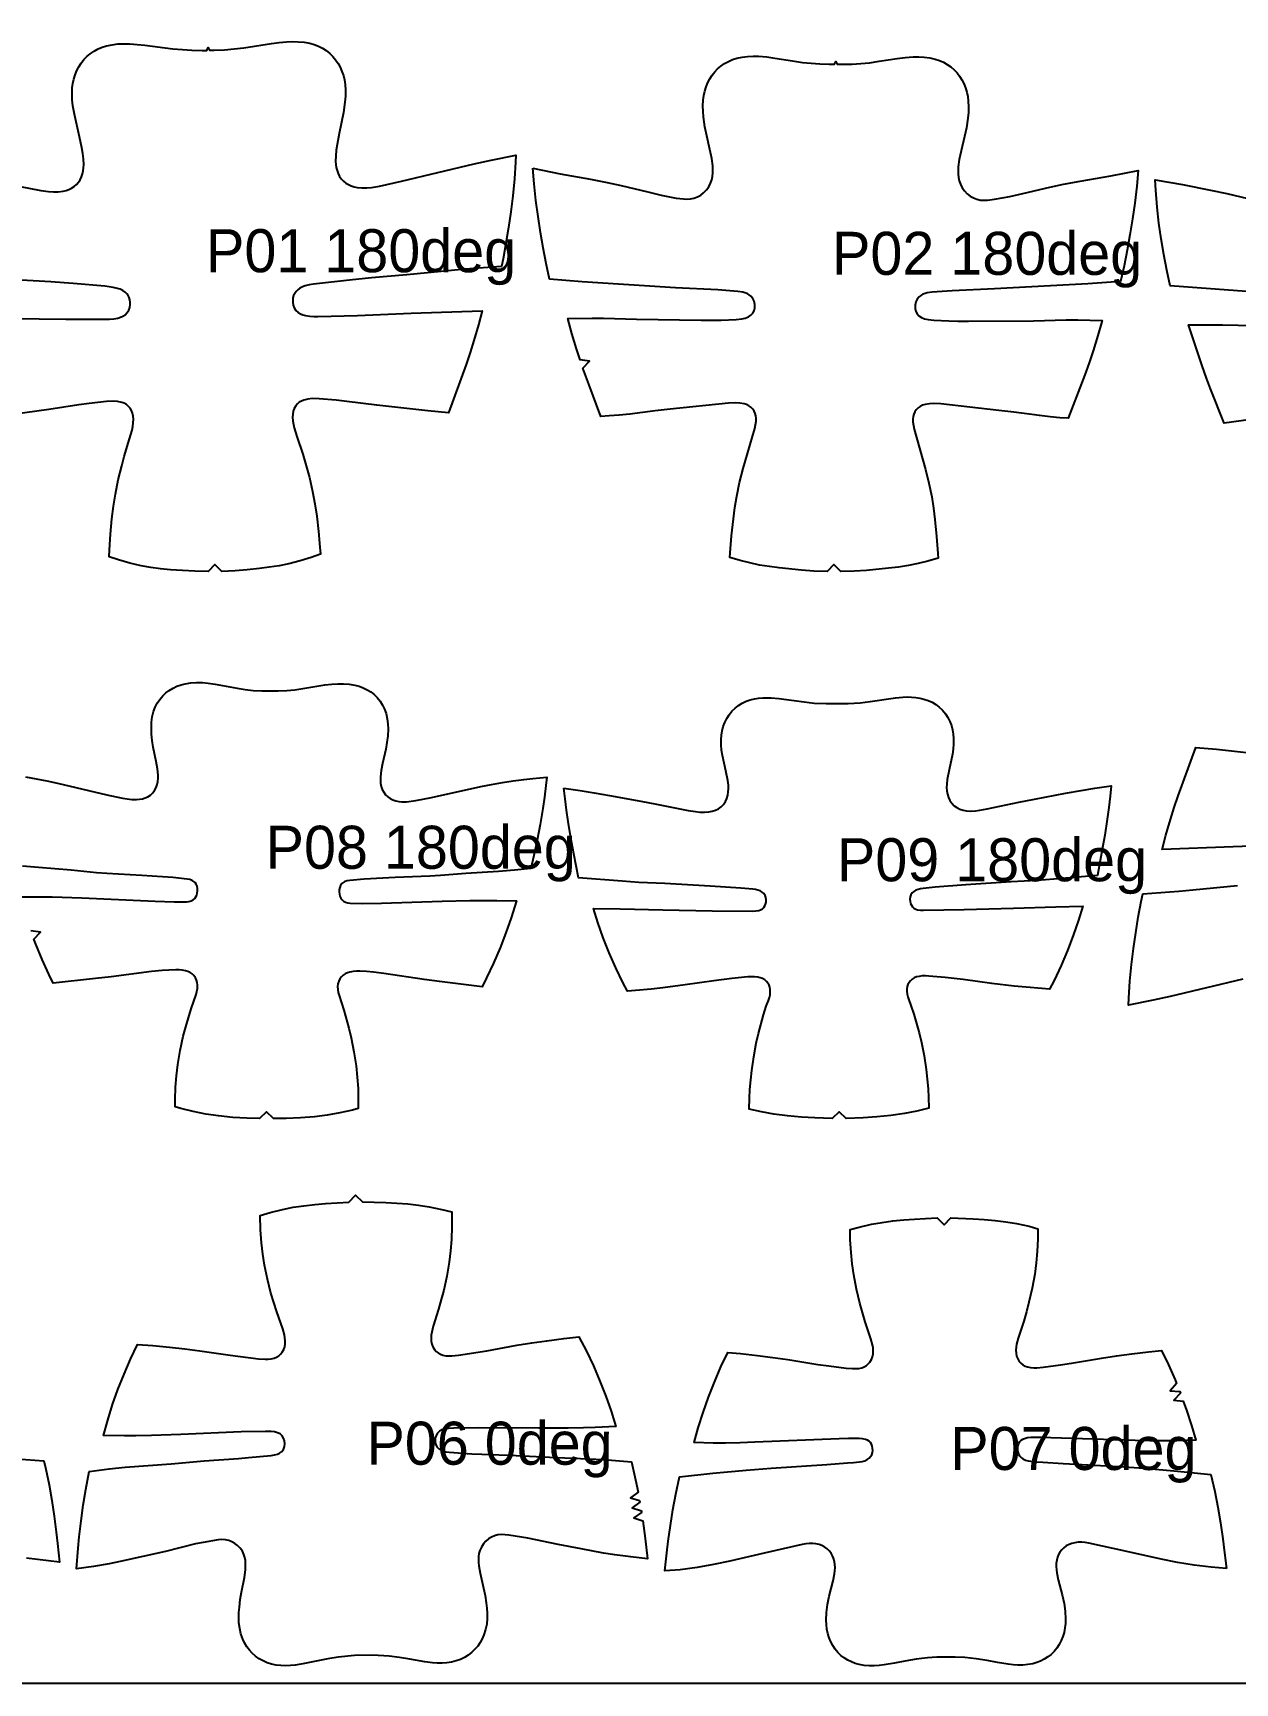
# Model space of a CAD drawing. Header units: millimetres. Extents: x 0 to 2000, y 0 to 1032.
# Drawn here: x 885.1 to 1234.6, y 0 to 479.6 of the extents above; entities that cross this region are included whole.
import ezdxf

# ---------------------------------------------------------------- set-up
doc = ezdxf.new("R2010")
doc.units = ezdxf.units.MM
for name, color, linetype in [('ANNOTATION', 3, 'Continuous'), ('LEATHER', 1, 'Continuous'), ('PIECES', 5, 'Continuous')]:
    doc.layers.add(name, color=color, linetype=linetype)

msp = doc.modelspace()

# ---------------------------------------------------------------- linework, layer by layer
at = {"layer": 'LEATHER'}
msp.add_lwpolyline([(0, 0), (2000, 0), (2000, 1000), (0, 1000)], close=True, dxfattribs=at)
at = {"layer": 'PIECES'}
for points in [[(880.89, 435.13), (887.33, 433.85), (889.63, 433.52), (891.04, 433.41), (892.44, 433.43), (893.83, 433.61), (894.7, 433.83), (895.55, 434.13), (896.34, 434.52), (897.09, 434.99), (897.76, 435.56), (898.35, 436.22), (898.85, 436.98), (899.24, 437.79), (899.53, 438.65), (899.72, 439.54), (899.83, 440.45), (899.88, 441.37), (899.81, 442.99), (899.6, 444.61), (899.31, 446.21), (898.61, 449.39), (897.22, 455.5), (896.71, 458.45), (896.52, 460.18), (896.45, 461.92), (896.53, 463.65), (896.7, 464.95), (896.98, 466.22), (897.36, 467.47), (897.85, 468.68), (898.44, 469.81), (899.12, 470.88), (899.91, 471.87), (900.79, 472.78), (901.76, 473.6), (902.85, 474.34), (904.01, 474.97), (905.22, 475.48), (906.48, 475.87), (908.14, 476.22), (909.81, 476.42), (911.51, 476.48), (913.21, 476.44), (915.42, 476.29), (917.63, 476.05), (925.73, 475.04), (928.52, 474.77), (931.31, 474.6), (934.3, 474.54), (935.66, 474.57), (936.05, 475.37), (936.46, 474.58), (937.82, 474.58), (940.8, 474.72), (943.59, 474.97), (946.37, 475.31), (954.44, 476.52), (956.64, 476.82), (958.85, 477.03), (960.55, 477.11), (962.24, 477.09), (963.93, 476.94), (965.59, 476.64), (966.86, 476.27), (968.09, 475.79), (969.26, 475.2), (970.37, 474.49), (971.36, 473.69), (972.26, 472.81), (973.07, 471.83), (973.79, 470.78), (974.4, 469.67), (974.93, 468.47), (975.34, 467.24), (975.65, 465.97), (975.86, 464.68), (975.98, 462.95), (975.95, 461.21), (975.81, 459.48), (975.38, 456.51), (974.14, 450.37), (973.53, 447.17), (973.27, 445.56), (973.11, 443.94), (973.08, 442.31), (973.15, 441.4), (973.29, 440.49), (973.5, 439.6), (973.81, 438.75), (974.22, 437.95), (974.74, 437.21), (975.35, 436.56), (976.04, 436.01), (976.79, 435.56), (977.6, 435.19), (978.45, 434.91), (979.33, 434.72), (980.72, 434.57), (982.13, 434.59), (983.53, 434.73), (985.82, 435.12), (992.23, 436.57), (1013.39, 441.57), (1018.26, 442.64), (1025.47, 444.13), (1025.41, 442.08), (1025.09, 437.18), (1024.63, 432.3), (1024.05, 427.68), (1023.36, 423.07), (1022.6, 418.53), (1021.78, 414.01), (1021.33, 411.74), (1010.79, 410.95), (1006.79, 410.59), (993.77, 409.32), (983.56, 408.45), (977.13, 407.8), (966.68, 406.64), (965.44, 406.41), (964.22, 406.09), (963.45, 405.79), (962.72, 405.42), (962.06, 404.94), (961.58, 404.47), (961.18, 403.92), (960.88, 403.32), (960.69, 402.67), (960.61, 402), (960.63, 401.33), (960.78, 400.49), (961.08, 399.69), (961.56, 398.97), (962.19, 398.37), (962.86, 397.96), (963.59, 397.66), (964.36, 397.45), (965.55, 397.27), (966.74, 397.2), (967.94, 397.19), (979.44, 397.5), (995.01, 398.13), (1015.69, 398.88), (1014.59, 394.74), (1013.27, 390.21), (1012.17, 386.71), (1011, 383.23), (1005.87, 369.22), (999.85, 369.75), (985.08, 371.39), (976.32, 372.51), (973.29, 372.85), (968.27, 373.31), (966.27, 373.33), (965.04, 373.22), (963.85, 372.93), (963.16, 372.64), (962.53, 372.26), (961.97, 371.79), (961.48, 371.24), (961.05, 370.49), (960.77, 369.68), (960.62, 368.82), (960.58, 367.95), (960.65, 366.9), (960.82, 365.85), (961.06, 364.82), (961.82, 362.32), (963.52, 357.16), (964.34, 354.46), (965.45, 350.42), (966.4, 346.34), (967.06, 342.79), (967.59, 339.21), (968.14, 334.69), (968.54, 330.15), (968.65, 328.15), (965.97, 327.16), (962.74, 326.14), (959.47, 325.31), (956.65, 324.75), (953.81, 324.31), (950.96, 323.95), (947.41, 323.58), (943.85, 323.31), (940.02, 323.13), (937.99, 325.1), (936.02, 323.08), (932.18, 323.16), (928.61, 323.34), (925.05, 323.61), (922.19, 323.9), (919.34, 324.27), (916.51, 324.75), (913.21, 325.5), (909.96, 326.43), (907.26, 327.36), (907.32, 329.36), (907.6, 333.91), (908.03, 338.44), (908.47, 342.03), (909.04, 345.6), (909.88, 349.7), (910.89, 353.77), (911.63, 356.49), (913.2, 361.69), (913.89, 364.21), (914.11, 365.25), (914.25, 366.3), (914.3, 367.35), (914.23, 368.22), (914.06, 369.07), (913.76, 369.88), (913.31, 370.61), (912.81, 371.16), (912.24, 371.61), (911.59, 371.97), (910.9, 372.24), (909.7, 372.5), (908.47, 372.59), (906.47, 372.51), (901.46, 371.92), (898.45, 371.5), (889.72, 370.16), (874.99, 368.14)], [(1237.95, 404.49), (1215.73, 406.13), (1214.72, 410.71), (1213.86, 415.23), (1213.11, 419.77), (1212.47, 424.37), (1211.95, 428.98), (1211.53, 433.94), (1211.37, 436.96), (1211.37, 436.96), (1219.28, 435.55), (1227.47, 433.96), (1232.2, 432.95), (1244.82, 429.98)], [(879.1, 396.63), (894.68, 396.4), (906.18, 396.39), (907.38, 396.43), (908.58, 396.54), (909.75, 396.75), (910.52, 396.97), (911.24, 397.29), (911.91, 397.72), (912.52, 398.34), (912.98, 399.07), (913.26, 399.87), (913.39, 400.72), (913.39, 401.39), (913.29, 402.06), (913.08, 402.7), (912.77, 403.3), (912.36, 403.83), (911.87, 404.3), (911.19, 404.75), (910.45, 405.11), (909.67, 405.38), (908.45, 405.68), (907.2, 405.87), (905.95, 406), (896.73, 406.76), (890.28, 407.24), (880.05, 407.85)], [(1241.98, 367.67), (1231.46, 366.23), (1227.45, 376.14), (1226.25, 379.27), (1225.03, 382.82), (1221.07, 394.77), (1225.91, 394.82), (1230.9, 394.79), (1244.62, 394.5)], [(882.93, 263.37), (886.03, 262.84), (889.14, 262.25), (892.24, 261.58), (906.52, 258.2), (911.08, 257.21), (912.44, 256.97), (913.82, 256.81), (915.2, 256.79), (916.07, 256.86), (916.92, 257.02), (917.74, 257.28), (918.51, 257.63), (919.23, 258.11), (919.9, 258.74), (920.45, 259.47), (920.89, 260.28), (921.21, 261.15), (921.41, 262.05), (921.5, 262.97), (921.5, 263.9), (921.32, 265.76), (920.95, 267.86), (920.08, 272.02), (919.77, 273.93), (919.57, 275.85), (919.51, 277.77), (919.58, 279.32), (919.78, 280.85), (920.15, 282.35), (920.61, 283.61), (921.21, 284.8), (921.94, 285.92), (922.81, 286.94), (923.73, 287.8), (924.73, 288.54), (925.81, 289.18), (926.94, 289.71), (928.13, 290.13), (929.35, 290.45), (931, 290.72), (932.67, 290.83), (934.35, 290.8), (936.03, 290.67), (938.1, 290.38), (944.5, 289.19), (946.79, 288.81), (949.1, 288.54), (951.66, 288.41), (954, 288.43), (956.35, 288.37), (958.91, 288.46), (961.22, 288.69), (963.52, 289.03), (969.93, 290.12), (972.01, 290.37), (973.69, 290.48), (975.37, 290.48), (977.04, 290.34), (978.69, 290.05), (979.91, 289.71), (981.08, 289.27), (982.21, 288.72), (983.28, 288.07), (984.27, 287.31), (985.17, 286.43), (986.02, 285.4), (986.73, 284.27), (987.31, 283.06), (987.76, 281.8), (988.1, 280.29), (988.28, 278.76), (988.32, 277.21), (988.23, 275.29), (988, 273.37), (987.66, 271.47), (986.72, 267.32), (986.31, 265.23), (986.1, 263.37), (986.09, 262.45), (986.17, 261.53), (986.35, 260.62), (986.65, 259.74), (987.08, 258.93), (987.62, 258.19), (988.28, 257.55), (988.99, 257.06), (989.76, 256.69), (990.58, 256.42), (991.42, 256.25), (992.29, 256.16), (993.67, 256.16), (995.05, 256.3), (996.42, 256.52), (1000.99, 257.43), (1015.32, 260.58), (1018.43, 261.19), (1021.56, 261.74), (1024.66, 262.22), (1027.77, 262.63), (1030.44, 262.93), (1034.45, 263.29), (1034.2, 260.84), (1033.8, 257.51), (1033.33, 254.19), (1032.55, 249.59), (1031.67, 245), (1030.74, 240.55), (1029.88, 236.72), (1025.12, 236.29), (1020.48, 235.92), (1010.99, 235.29), (1003.62, 234.71), (1000.52, 234.54), (990.4, 234.15), (981.36, 233.68), (977.19, 233.3), (976.45, 233.17), (975.75, 232.93), (974.89, 232.35), (974.52, 231.84), (974.27, 231.27), (974.12, 230.6), (974.09, 229.93), (974.17, 229.25), (974.33, 228.69), (974.56, 228.17), (974.89, 227.7), (975.37, 227.28), (975.94, 226.98), (976.59, 226.79), (977.27, 226.7), (980.88, 226.61), (986.38, 226.69), (1004.05, 227.27), (1012.06, 227.44), (1019.96, 227.46), (1025.67, 227.34), (1024.15, 222.44), (1022.59, 218.01), (1020.89, 213.65), (1019.01, 209.27), (1016.98, 204.96), (1015.66, 202.4), (1003.33, 203.93), (998.82, 204.53), (987.11, 206.22), (984.07, 206.59), (982.09, 206.78), (980.1, 206.87), (979.13, 206.87), (978.17, 206.8), (977.23, 206.63), (976.54, 206.43), (975.9, 206.14), (975.3, 205.76), (974.78, 205.29), (974.31, 204.67), (973.98, 203.99), (973.76, 203.25), (973.66, 202.48), (973.69, 201.58), (973.84, 200.7), (974.07, 199.82), (975.46, 195.59), (976.92, 190.33), (977.59, 187.57), (978.42, 183.48), (979.04, 179.35), (979.39, 176.08), (979.6, 172.79), (979.68, 169.05), (979.64, 167), (977.96, 166.55), (974.35, 165.75), (970.67, 165.1), (966.96, 164.61), (962.83, 164.25), (958.69, 164.06), (954.99, 164.04), (953.01, 166.05), (950.99, 164.07), (947.29, 164.15), (943.16, 164.41), (939.04, 164.83), (935.34, 165.39), (931.66, 166.1), (928.07, 166.96), (926.4, 167.43), (926.39, 169.48), (926.53, 173.22), (926.79, 176.5), (927.19, 179.77), (927.89, 183.89), (928.78, 187.97), (929.49, 190.72), (931.04, 195.96), (932.5, 200.16), (932.75, 201.03), (932.91, 201.91), (932.95, 202.81), (932.86, 203.58), (932.66, 204.32), (932.33, 205.01), (931.88, 205.63), (931.36, 206.12), (930.77, 206.5), (930.13, 206.8), (929.45, 207.02), (928.51, 207.2), (927.55, 207.29), (926.58, 207.31), (924.6, 207.24), (922.61, 207.09), (919.56, 206.77), (907.83, 205.27), (903.31, 204.74), (890.96, 203.41), (889.68, 206), (887.72, 210.34), (885.91, 214.74), (885.35, 216.25), (887.26, 218.29), (884.48, 218.6)], [(1249.63, 243.65), (1234.06, 243.02), (1213.38, 242.27), (1214.48, 246.41), (1215.8, 250.95), (1216.9, 254.45), (1218.07, 257.92), (1223.2, 271.93), (1229.22, 271.4), (1243.99, 269.76)], [(881.36, 228.52), (887.07, 228.54), (890.64, 228.5), (899.29, 228.25), (920.63, 227.23), (926.13, 227.06), (929.74, 227.09), (930.42, 227.17), (931.07, 227.34), (931.64, 227.63), (932.13, 228.05), (932.47, 228.51), (932.71, 229.03), (932.87, 229.58), (932.97, 230.26), (932.95, 230.94), (932.81, 231.61), (932.57, 232.19), (932.21, 232.69), (931.36, 233.29), (930.66, 233.54), (929.92, 233.68), (925.76, 234.13), (916.73, 234.75), (906.61, 235.31), (903.52, 235.52), (896.16, 236.23), (886.68, 237.01), (882.05, 237.45)], [(1236.84, 204.59), (1215.68, 199.58), (1210.81, 198.51), (1203.59, 197.02), (1203.66, 199.07), (1203.97, 203.97), (1204.44, 208.85), (1205.02, 213.47), (1205.71, 218.08), (1206.46, 222.62), (1207.29, 227.14), (1207.74, 229.41), (1218.28, 230.2), (1222.27, 230.56), (1235.29, 231.84)], [(877.78, 65.34), (888.28, 64.54), (888.85, 62.11), (889.78, 57.61), (890.58, 53.08), (891.28, 48.49), (891.87, 43.88), (892.25, 40.55), (892.77, 35.11), (892.77, 35.11), (883.23, 36.33)]]:
    msp.add_lwpolyline(points, dxfattribs=at)
for points in [[(1030.47, 440.29), (1038.4, 438.71), (1047.22, 437.1), (1052.08, 436.18), (1056.09, 435.29), (1063.89, 433.4), (1067.71, 432.51), (1072.14, 431.65), (1074.18, 431.37), (1075.2, 431.33), (1076.22, 431.4), (1077.27, 431.63), (1078.28, 432), (1079.22, 432.52), (1080.08, 433.17), (1080.88, 433.99), (1081.55, 434.91), (1082.07, 435.92), (1082.42, 436.9), (1082.65, 437.9), (1082.77, 438.93), (1082.8, 439.97), (1082.75, 441.02), (1082.47, 443.11), (1080.47, 452.36), (1080.03, 455.2), (1079.9, 456.83), (1079.87, 458.47), (1079.96, 460.1), (1080.14, 461.41), (1080.42, 462.7), (1080.81, 463.96), (1081.31, 465.19), (1081.88, 466.29), (1082.54, 467.33), (1083.3, 468.31), (1084.15, 469.2), (1085.09, 470.01), (1086.15, 470.75), (1087.28, 471.37), (1088.46, 471.88), (1089.7, 472.28), (1091.26, 472.62), (1092.85, 472.81), (1094.46, 472.88), (1096.07, 472.84), (1098.42, 472.64), (1100.75, 472.33), (1105.95, 471.48), (1108.83, 471.07), (1111.33, 470.8), (1113.85, 470.63), (1116.6, 470.53), (1118.14, 470.54), (1118.54, 471.34), (1118.94, 470.53), (1120.48, 470.52), (1123.23, 470.59), (1125.75, 470.74), (1128.26, 470.99), (1131.14, 471.38), (1136.34, 472.19), (1138.68, 472.48), (1141.03, 472.66), (1142.64, 472.69), (1144.24, 472.61), (1145.83, 472.41), (1147.4, 472.05), (1148.63, 471.64), (1149.81, 471.13), (1150.93, 470.49), (1151.99, 469.75), (1152.92, 468.93), (1153.76, 468.03), (1154.51, 467.05), (1155.17, 466), (1155.73, 464.89), (1156.22, 463.67), (1156.59, 462.4), (1156.87, 461.11), (1157.04, 459.79), (1157.12, 458.16), (1157.07, 456.53), (1156.92, 454.9), (1156.47, 452.06), (1154.4, 442.83), (1154.1, 440.74), (1154.04, 439.69), (1154.06, 438.65), (1154.18, 437.62), (1154.4, 436.61), (1154.73, 435.63), (1155.25, 434.62), (1155.91, 433.69), (1156.71, 432.87), (1157.56, 432.21), (1158.5, 431.69), (1159.5, 431.3), (1160.56, 431.07), (1161.57, 430.99), (1162.59, 431.02), (1164.63, 431.28), (1169.07, 432.12), (1172.9, 432.97), (1180.71, 434.79), (1184.73, 435.66), (1189.6, 436.54), (1198.43, 438.08), (1206.37, 439.6), (1206, 435.07), (1205.46, 430.19), (1204.8, 425.58), (1204.03, 420.99), (1203.2, 416.46), (1202.3, 411.95), (1201.31, 407.39), (1191.81, 406.75), (1164.68, 405.21), (1152.31, 404.65), (1146.5, 404.29), (1145.1, 404.08), (1144.45, 403.9), (1143.83, 403.66), (1143.25, 403.34), (1142.73, 402.93), (1142.17, 402.24), (1141.79, 401.44), (1141.58, 400.49), (1141.59, 399.51), (1141.77, 398.7), (1142.13, 397.96), (1142.69, 397.36), (1143.39, 396.9), (1144.34, 396.53), (1145.35, 396.31), (1147, 396.12), (1151.33, 395.91), (1154, 395.84), (1157.09, 395.83), (1175.95, 395.99), (1185.53, 396.2), (1188.87, 396.2), (1195.94, 396.06), (1194.71, 391.7), (1193.32, 387.18), (1192.17, 383.7), (1190.94, 380.24), (1186.11, 367.65), (1183.68, 367.78), (1180.79, 368.03), (1177.69, 368.4), (1170.26, 369.39), (1165.92, 369.92), (1149.02, 371.79), (1146.99, 371.89), (1145.72, 371.84), (1144.46, 371.62), (1143.74, 371.39), (1143.06, 371.06), (1142.45, 370.64), (1141.92, 370.11), (1141.51, 369.5), (1141.22, 368.82), (1141.03, 368.11), (1140.95, 367.36), (1140.95, 366.61), (1141.07, 365.51), (1141.31, 364.44), (1144.58, 352.77), (1145.58, 348.78), (1146.4, 344.76), (1146.91, 341.47), (1147.31, 338.17), (1147.81, 333.23), (1148.18, 328.28), (1148.24, 326.97), (1145.24, 326.07), (1142.44, 325.37), (1139.61, 324.8), (1136.74, 324.35), (1133.86, 324.01), (1127.4, 323.4), (1123.83, 323.17), (1119.96, 323.08), (1117.97, 325.08), (1115.96, 323.09), (1112.09, 323.22), (1108.52, 323.48), (1102.07, 324.13), (1099.19, 324.5), (1096.32, 324.97), (1093.5, 325.57), (1090.7, 326.29), (1087.71, 327.2), (1087.78, 328.52), (1088.19, 333.47), (1088.73, 338.4), (1089.16, 341.7), (1089.69, 344.98), (1090.54, 349), (1091.57, 352.98), (1094.94, 364.62), (1095.18, 365.7), (1095.32, 366.79), (1095.32, 367.54), (1095.24, 368.29), (1095.06, 369.01), (1094.78, 369.68), (1094.37, 370.3), (1093.84, 370.83), (1093.23, 371.26), (1092.56, 371.59), (1091.84, 371.83), (1090.59, 372.06), (1089.31, 372.11), (1087.28, 372.03), (1070.37, 370.3), (1066.03, 369.8), (1058.59, 368.86), (1055.48, 368.52), (1052.59, 368.3), (1050.16, 368.18), (1046.66, 377.51), (1044.95, 382.21), (1046.91, 384.2), (1044.14, 384.58), (1043.11, 387.78), (1041.75, 392.31), (1040.56, 396.67), (1047.63, 396.76), (1050.96, 396.73), (1060.54, 396.45), (1079.4, 396.13), (1082.49, 396.12), (1085.17, 396.17), (1089.5, 396.35), (1091.14, 396.53), (1092.16, 396.74), (1093.12, 397.1), (1093.81, 397.55), (1094.38, 398.15), (1094.74, 398.89), (1094.93, 399.69), (1094.95, 400.67), (1094.75, 401.63), (1094.37, 402.43), (1093.82, 403.13), (1093.3, 403.54), (1092.73, 403.86), (1092.1, 404.11), (1091.46, 404.29), (1090.06, 404.51), (1084.25, 404.92), (1071.88, 405.57), (1044.77, 407.33), (1035.28, 408.05), (1034.32, 412.61), (1033.46, 417.13), (1032.67, 421.66), (1031.93, 426.26), (1031.31, 430.88), (1030.8, 435.76), (1030.47, 440.29)], [(1039.45, 260.06), (1044.23, 259.38), (1048.22, 258.76), (1052.74, 258), (1061.81, 256.36), (1066.37, 255.49), (1075.58, 253.64), (1077.72, 253.29), (1079.02, 253.14), (1080.33, 253.09), (1081.63, 253.19), (1082.59, 253.38), (1083.52, 253.68), (1084.38, 254.12), (1085.17, 254.69), (1085.85, 255.4), (1086.4, 256.22), (1086.82, 257.12), (1087.1, 258.04), (1087.26, 259), (1087.32, 259.96), (1087.29, 260.93), (1087.1, 262.34), (1086.49, 265.11), (1085.55, 269.64), (1085.32, 271.17), (1085.17, 272.7), (1085.15, 274.24), (1085.24, 275.52), (1085.44, 276.78), (1085.76, 278.02), (1086.2, 279.22), (1086.78, 280.37), (1087.48, 281.45), (1088.29, 282.45), (1089.22, 283.35), (1090.22, 284.13), (1091.3, 284.8), (1092.44, 285.35), (1093.64, 285.78), (1094.84, 286.08), (1096.05, 286.28), (1097.28, 286.38), (1098.52, 286.41), (1099.75, 286.38), (1101.97, 286.19), (1109.28, 285.16), (1112.18, 284.85), (1115.7, 284.67), (1122.11, 284.7), (1125.62, 284.91), (1128.53, 285.26), (1135.82, 286.36), (1138.04, 286.56), (1139.27, 286.61), (1140.51, 286.59), (1141.74, 286.5), (1142.95, 286.31), (1144.15, 286.02), (1145.35, 285.6), (1146.5, 285.06), (1147.59, 284.41), (1148.6, 283.64), (1149.53, 282.74), (1150.36, 281.75), (1151.07, 280.68), (1151.65, 279.53), (1152.11, 278.34), (1152.44, 277.1), (1152.66, 275.84), (1152.76, 274.57), (1152.74, 273.03), (1152.61, 271.49), (1152.4, 269.96), (1151.5, 265.42), (1150.92, 262.65), (1150.75, 261.24), (1150.72, 260.27), (1150.79, 259.3), (1150.96, 258.35), (1151.25, 257.43), (1151.67, 256.53), (1152.23, 255.72), (1152.92, 255.01), (1153.71, 254.45), (1154.59, 254.02), (1155.51, 253.73), (1156.48, 253.54), (1157.78, 253.46), (1159.08, 253.53), (1160.38, 253.68), (1162.52, 254.06), (1171.71, 256), (1176.26, 256.91), (1185.32, 258.64), (1189.83, 259.44), (1193.82, 260.1), (1198.59, 260.82), (1198.29, 257.79), (1197.9, 254.46), (1197.45, 251.13), (1196.71, 246.44), (1195.89, 241.76), (1194.6, 234.74), (1181.92, 233.64), (1177.03, 233.28), (1169.5, 232.85), (1156.29, 231.99), (1147.42, 231.32), (1143.91, 230.95), (1143.18, 230.84), (1142.47, 230.68), (1141.79, 230.43), (1141.21, 230.1), (1140.71, 229.67), (1140.34, 229.12), (1140.13, 228.5), (1140.08, 227.84), (1140.14, 227.18), (1140.27, 226.6), (1140.48, 226.07), (1140.8, 225.59), (1141.23, 225.21), (1141.73, 224.94), (1142.28, 224.77), (1143.13, 224.64), (1143.99, 224.61), (1155.8, 224.84), (1170.18, 225.22), (1182.52, 225.62), (1190.35, 225.76), (1189.09, 221.7), (1187.55, 217.27), (1185.86, 212.9), (1183.99, 208.52), (1181.96, 204.2), (1180.67, 201.67), (1178.37, 201.83), (1173.81, 202.22), (1170.35, 202.58), (1163.9, 203.35), (1155.52, 204.48), (1150.3, 205.05), (1145.59, 205.49), (1144.62, 205.53), (1143.66, 205.51), (1142.71, 205.4), (1142.01, 205.22), (1141.34, 204.96), (1140.73, 204.6), (1140.19, 204.13), (1139.79, 203.62), (1139.49, 203.05), (1139.29, 202.43), (1139.18, 201.79), (1139.15, 201.13), (1139.24, 200.26), (1139.44, 199.42), (1139.71, 198.58), (1140.35, 196.93), (1141.21, 194.39), (1142.71, 189), (1143.4, 186.17), (1144.16, 182.26), (1144.74, 178.32), (1145.06, 175.54), (1145.32, 172.75), (1145.48, 170.2), (1145.59, 167.06), (1142.02, 166.22), (1138.46, 165.55), (1134.47, 165), (1130.45, 164.6), (1126.5, 164.31), (1121.48, 164.06), (1119.47, 166.05), (1117.48, 164.04), (1112.46, 164.24), (1108.5, 164.5), (1104.49, 164.86), (1100.49, 165.37), (1096.92, 166), (1093.35, 166.8), (1093.43, 169.95), (1093.56, 172.5), (1093.79, 175.29), (1094.09, 178.08), (1094.63, 182.02), (1095.35, 185.94), (1096.02, 188.78), (1097.47, 194.18), (1098.3, 196.73), (1098.92, 198.39), (1099.19, 199.22), (1099.38, 200.07), (1099.46, 200.94), (1099.42, 201.6), (1099.31, 202.24), (1099.1, 202.86), (1098.79, 203.42), (1098.39, 203.93), (1097.84, 204.4), (1097.23, 204.75), (1096.56, 205.01), (1095.86, 205.17), (1094.91, 205.28), (1093.94, 205.29), (1092.98, 205.24), (1088.27, 204.76), (1083.06, 204.14), (1074.69, 202.93), (1068.25, 202.09), (1064.79, 201.7), (1060.23, 201.26), (1057.94, 201.08), (1056.62, 203.6), (1054.55, 207.89), (1052.64, 212.26), (1050.91, 216.61), (1049.32, 221.03), (1048.02, 225.08), (1055.85, 225.01), (1068.2, 224.73), (1082.58, 224.49), (1094.39, 224.37), (1095.25, 224.41), (1096.1, 224.54), (1096.65, 224.73), (1097.15, 225), (1097.57, 225.38), (1097.89, 225.86), (1098.1, 226.4), (1098.22, 226.98), (1098.27, 227.64), (1098.21, 228.3), (1098, 228.92), (1097.62, 229.46), (1097.12, 229.89), (1096.54, 230.22), (1095.85, 230.46), (1095.14, 230.61), (1094.41, 230.72), (1090.9, 231.05), (1082.02, 231.63), (1068.8, 232.36), (1061.27, 232.73), (1056.38, 233.04), (1043.69, 234.02), (1042.33, 241.03), (1041.47, 245.7), (1040.68, 250.38), (1040.2, 253.7), (1039.78, 257.03), (1039.45, 260.06)], [(976.95, 139.81), (978.91, 141.84), (980.94, 139.88), (987.72, 139.68), (990.88, 139.51), (994.04, 139.26), (997.19, 138.91), (1000.32, 138.42), (1003.93, 137.67), (1006.86, 136.91), (1006.9, 132.67), (1006.76, 128.92), (1006.5, 125.64), (1006.1, 122.37), (1005.4, 118.26), (1004.51, 114.18), (1003.81, 111.43), (1003.02, 108.7), (1001.47, 103.68), (1001.04, 101.97), (1000.91, 101.1), (1000.85, 100.23), (1000.9, 99.36), (1001.07, 98.5), (1001.37, 97.69), (1001.83, 96.94), (1002.33, 96.39), (1002.91, 95.93), (1003.56, 95.57), (1004.26, 95.31), (1005.11, 95.13), (1005.97, 95.06), (1006.84, 95.07), (1008.79, 95.25), (1017.02, 96.6), (1025.75, 98.18), (1030.13, 98.87), (1034.51, 99.5), (1039.42, 100.14), (1043.79, 100.65), (1045.99, 96.45), (1048.04, 92.15), (1049.94, 87.78), (1051.65, 83.41), (1053.21, 78.99), (1054.6, 74.52), (1048.53, 74.24), (1045.19, 74.14), (1040.71, 74.07), (1032.18, 74.07), (1014.62, 74.17), (1007.47, 74.09), (1005.89, 74.01), (1004.93, 73.88), (1004, 73.59), (1003.3, 73.19), (1002.73, 72.64), (1002.31, 71.94), (1002.07, 71.16), (1002, 70.32), (1002.13, 69.49), (1002.5, 68.69), (1003.08, 68.04), (1003.65, 67.66), (1004.27, 67.4), (1005.17, 67.19), (1006.08, 67.08), (1012.71, 66.63), (1015.61, 66.5), (1025.6, 66.16), (1035.28, 65.65), (1048.7, 65.08), (1053.29, 64.77), (1059.12, 64.24), (1060.32, 59.04), (1061.02, 55.51), (1058.78, 53.83), (1061.47, 53.05), (1061.55, 52.56), (1059.3, 50.91), (1061.97, 50.09), (1062.05, 49.6), (1059.76, 48), (1062.41, 47.13), (1063.12, 42.03), (1063.8, 36.13), (1058.87, 36.64), (1054.31, 37.25), (1051.01, 37.78), (1044.43, 38.96), (1037.81, 40.22), (1028.96, 42.1), (1023.43, 42.95), (1022.37, 43.08), (1021.32, 43.12), (1020.27, 43.03), (1019.31, 42.78), (1018.41, 42.39), (1017.56, 41.87), (1016.8, 41.24), (1016.05, 40.43), (1015.45, 39.53), (1015, 38.53), (1014.77, 37.67), (1014.65, 36.79), (1014.61, 35.9), (1014.65, 35), (1014.75, 34.1), (1015.13, 31.91), (1016.1, 27.61), (1016.54, 25.47), (1016.89, 23.32), (1017.06, 21.8), (1017.16, 20.27), (1017.15, 18.75), (1017, 17.12), (1016.7, 15.53), (1016.21, 13.98), (1015.71, 12.83), (1015.11, 11.75), (1014.4, 10.73), (1013.6, 9.79), (1012.7, 8.92), (1011.66, 8.12), (1010.55, 7.43), (1009.38, 6.86), (1008.15, 6.41), (1006.8, 6.08), (1005.42, 5.88), (1004.03, 5.79), (1002.64, 5.81), (1001.24, 5.91), (999.03, 6.18), (994.62, 6.96), (991.66, 7.43), (988.68, 7.8), (983.95, 8.11), (978.54, 8.02), (973.82, 7.54), (970.86, 7.07), (967.91, 6.49), (963.54, 5.56), (961.34, 5.21), (959.94, 5.06), (958.55, 5), (957.16, 5.04), (955.78, 5.19), (954.42, 5.47), (953.17, 5.88), (951.98, 6.41), (950.85, 7.06), (949.78, 7.82), (948.86, 8.66), (948.02, 9.57), (947.27, 10.56), (946.63, 11.63), (946.09, 12.75), (945.56, 14.29), (945.19, 15.87), (944.99, 17.49), (944.93, 19.01), (944.97, 20.54), (945.09, 22.07), (945.37, 24.23), (945.73, 26.38), (946.55, 30.71), (946.85, 32.92), (946.92, 33.82), (946.93, 34.72), (946.86, 35.61), (946.71, 36.48), (946.44, 37.33), (945.97, 38.31), (945.33, 39.2), (944.56, 39.98), (943.77, 40.59), (942.91, 41.08), (941.99, 41.43), (941.02, 41.64), (939.97, 41.7), (938.92, 41.62), (934.6, 40.85), (932.37, 40.41), (923.59, 38.22), (917.02, 36.74), (910.49, 35.32), (907.21, 34.68), (902.67, 33.91), (897.77, 33.23), (898.24, 39.15), (898.56, 42.49), (899.08, 47.1), (899.7, 51.71), (900.44, 56.25), (901.46, 61.49), (907.27, 62.22), (911.85, 62.69), (925.24, 63.73), (934.9, 64.58), (944.87, 65.26), (947.75, 65.5), (954.37, 66.17), (955.28, 66.32), (956.16, 66.56), (956.78, 66.84), (957.33, 67.24), (957.89, 67.91), (958.23, 68.72), (958.33, 69.56), (958.23, 70.39), (957.96, 71.17), (957.52, 71.85), (956.93, 72.38), (956.22, 72.76), (955.28, 73.01), (954.31, 73.11), (952.74, 73.14), (945.59, 72.97), (928.04, 72.26), (919.51, 71.96), (915.04, 71.87), (911.7, 71.85), (905.62, 71.92), (906.85, 76.43), (908.26, 80.91), (909.81, 85.33), (911.56, 89.77), (913.46, 94.13), (915.5, 98.42), (919.9, 98.06), (924.82, 97.59), (929.23, 97.11), (933.62, 96.57), (942.4, 95.3), (950.67, 94.24), (952.63, 94.12), (953.5, 94.14), (954.36, 94.24), (955.2, 94.45), (955.89, 94.74), (956.53, 95.12), (957.09, 95.6), (957.57, 96.17), (958, 96.93), (958.28, 97.75), (958.42, 98.62), (958.44, 99.49), (958.35, 100.36), (958.18, 101.22), (957.7, 102.92), (955.97, 107.88), (955.09, 110.58), (954.29, 113.3), (953.26, 117.35), (952.42, 121.43), (951.91, 124.69), (951.53, 127.96), (951.25, 131.69), (951.15, 135.93), (954.05, 136.8), (957.64, 137.68), (960.75, 138.27), (963.88, 138.74), (967.03, 139.09), (970.19, 139.37), (976.95, 139.81)], [(1232.07, 33.33), (1227.61, 33.66), (1222.68, 34.25), (1217.88, 35.05), (1213.1, 36.02), (1203.14, 38.26), (1192.09, 40.67), (1191.05, 40.83), (1190, 40.92), (1188.96, 40.9), (1188.04, 40.79), (1187.16, 40.58), (1186.31, 40.27), (1185.51, 39.84), (1184.78, 39.3), (1184.19, 38.71), (1183.69, 38.04), (1183.29, 37.32), (1182.97, 36.54), (1182.74, 35.66), (1182.62, 34.76), (1182.59, 33.85), (1182.63, 32.94), (1182.75, 32.03), (1183.17, 30.03), (1184.36, 25.58), (1184.89, 23.09), (1185.19, 20.85), (1185.29, 18.58), (1185.25, 17.28), (1185.11, 16), (1184.87, 14.72), (1184.51, 13.48), (1184.04, 12.31), (1183.47, 11.2), (1182.78, 10.15), (1181.99, 9.19), (1181.09, 8.3), (1180.14, 7.56), (1179.13, 6.91), (1178.06, 6.37), (1176.94, 5.93), (1175.78, 5.59), (1174.36, 5.33), (1172.92, 5.21), (1171.48, 5.2), (1170.03, 5.29), (1168.58, 5.45), (1165.56, 5.94), (1162.54, 6.5), (1159.27, 7.03), (1155.98, 7.39), (1153.23, 7.53), (1147.88, 7.5), (1145.13, 7.34), (1141.84, 6.95), (1138.58, 6.39), (1135.57, 5.8), (1132.54, 5.28), (1131.1, 5.11), (1129.65, 5.01), (1128.21, 5), (1126.77, 5.11), (1125.34, 5.36), (1124.18, 5.68), (1123.06, 6.11), (1121.98, 6.64), (1120.96, 7.28), (1120.01, 8.02), (1119.11, 8.89), (1118.3, 9.85), (1117.61, 10.89), (1117.02, 12), (1116.54, 13.16), (1116.17, 14.4), (1115.92, 15.67), (1115.77, 16.96), (1115.71, 18.26), (1115.79, 20.52), (1116.07, 22.77), (1116.58, 25.27), (1117.73, 29.72), (1118.13, 31.73), (1118.24, 32.64), (1118.28, 33.55), (1118.24, 34.46), (1118.1, 35.36), (1117.87, 36.24), (1117.54, 37.01), (1117.13, 37.73), (1116.62, 38.39), (1116.03, 38.98), (1115.29, 39.52), (1114.49, 39.93), (1113.64, 40.24), (1112.75, 40.44), (1111.84, 40.54), (1110.79, 40.55), (1109.75, 40.45), (1108.71, 40.28), (1097.68, 37.77), (1087.74, 35.43), (1082.98, 34.42), (1078.18, 33.57), (1073.26, 32.94), (1068.8, 32.56), (1069.35, 37.86), (1069.76, 41.19), (1070.4, 45.79), (1071.13, 50.37), (1071.98, 54.9), (1073.09, 59.92), (1082.71, 60.99), (1092.43, 61.88), (1099.72, 62.43), (1115.94, 63.48), (1121.91, 63.96), (1123.64, 64.07), (1125.36, 64.24), (1126.15, 64.37), (1126.92, 64.59), (1127.64, 64.93), (1128.17, 65.31), (1128.62, 65.79), (1128.95, 66.35), (1129.16, 66.96), (1129.24, 67.59), (1129.21, 68.24), (1129.1, 68.83), (1128.89, 69.39), (1128.57, 69.89), (1128.17, 70.28), (1127.7, 70.58), (1127.18, 70.81), (1126.26, 71.02), (1125.31, 71.09), (1122.22, 71.11), (1119.51, 71.02), (1094.93, 69.96), (1090.68, 69.83), (1086.42, 69.76), (1082.9, 69.76), (1077.37, 69.88), (1078.54, 74.15), (1079.94, 78.62), (1081.49, 83.04), (1083.22, 87.48), (1085.1, 91.86), (1087.09, 96.09), (1090.84, 95.73), (1095.76, 95.18), (1100.16, 94.64), (1104.55, 94.02), (1113.31, 92.61), (1116.46, 92.15), (1121.49, 91.52), (1123.35, 91.38), (1124.27, 91.37), (1125.19, 91.44), (1126.08, 91.63), (1126.77, 91.9), (1127.4, 92.27), (1127.96, 92.74), (1128.45, 93.29), (1128.9, 94.03), (1129.2, 94.84), (1129.37, 95.7), (1129.41, 96.57), (1129.34, 97.44), (1129.19, 98.3), (1128.72, 100.01), (1127.07, 104.99), (1126.23, 107.71), (1125.47, 110.44), (1124.5, 114.5), (1123.72, 118.6), (1123.26, 121.86), (1122.94, 125.14), (1122.72, 128.88), (1122.68, 131.8), (1125.26, 132.53), (1128.86, 133.35), (1131.98, 133.9), (1135.12, 134.31), (1138.27, 134.62), (1141.43, 134.85), (1144.6, 135.03), (1147.96, 135.18), (1149.97, 133.19), (1151.96, 135.2), (1158.48, 134.93), (1161.65, 134.73), (1164.8, 134.45), (1167.95, 134.07), (1171.07, 133.55), (1174.68, 132.76), (1177.27, 132.05), (1177.25, 129.13), (1177.07, 125.39), (1176.78, 122.11), (1176.35, 118.85), (1175.6, 114.74), (1174.67, 110.67), (1173.94, 107.93), (1173.13, 105.21), (1171.52, 100.21), (1171.07, 98.5), (1170.92, 97.63), (1170.86, 96.76), (1170.91, 95.89), (1171.09, 95.04), (1171.4, 94.23), (1171.86, 93.49), (1172.35, 92.94), (1172.92, 92.48), (1173.55, 92.12), (1174.24, 91.86), (1175.13, 91.67), (1176.05, 91.61), (1176.97, 91.63), (1178.83, 91.79), (1183.85, 92.47), (1187, 92.95), (1195.75, 94.44), (1200.13, 95.1), (1204.53, 95.69), (1209.44, 96.28), (1213.19, 96.68), (1215.22, 92.47), (1217.14, 88.11), (1217.56, 87.06), (1215.7, 84.97), (1218.49, 84.74), (1218.68, 84.27), (1216.77, 82.23), (1219.54, 81.93), (1220.5, 79.28), (1221.94, 74.81), (1223.15, 70.56), (1217.63, 70.39), (1214.1, 70.36), (1209.84, 70.39), (1205.59, 70.48), (1181, 71.31), (1178.29, 71.37), (1175.2, 71.33), (1174.25, 71.24), (1173.33, 71.02), (1172.82, 70.8), (1172.35, 70.48), (1171.96, 70.09), (1171.64, 69.58), (1171.43, 69.03), (1171.32, 68.44), (1171.3, 67.79), (1171.39, 67.15), (1171.6, 66.55), (1171.95, 65.99), (1172.39, 65.52), (1172.93, 65.14), (1173.65, 64.81), (1174.42, 64.6), (1175.22, 64.47), (1176.94, 64.32), (1178.67, 64.23), (1184.64, 63.8), (1200.87, 62.91), (1208.16, 62.42), (1217.89, 61.62), (1227.53, 60.65), (1228.68, 55.63), (1229.57, 51.11), (1230.35, 46.54), (1231.03, 41.94), (1231.47, 38.62), (1232.07, 33.33)]]:
    msp.add_lwpolyline(points, close=True, dxfattribs=at)

# ---------------------------------------------------------------- texts
at = {"layer": 'ANNOTATION'}
for s, p in [('P01 180deg', (935.41, 410.08)), ('P02 180deg', (1117.42, 409.32)), ('P08 180deg', (952.74, 236.68)), ('P09 180deg', (1118.84, 233.05)), ('P06 0deg', (982.06, 63.45)), ('P07 0deg', (1151.8, 61.93))]:
    msp.add_text(s, height=12.5, dxfattribs=at).set_placement(p)

doc.saveas('drawing.dxf')
